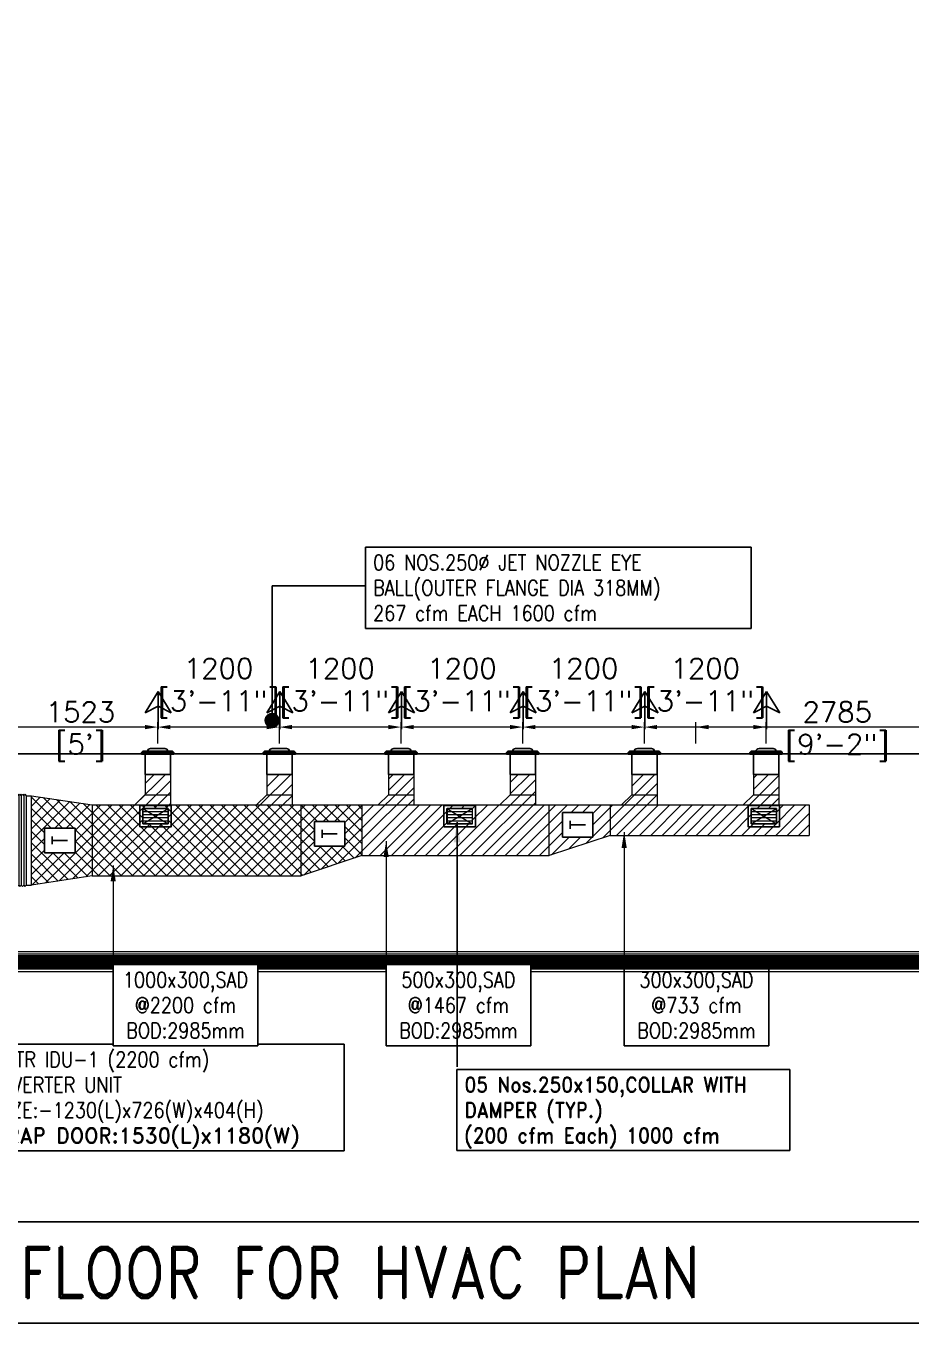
# Model space of a CAD drawing. Header units: millimetres. Extents: x -330573 to 5697, y 22061 to 198972.
# Drawn here: x -95121 to -86389, y 164887 to 177681 of the extents above; entities that cross this region are included whole.
import ezdxf

# ---------------------------------------------------------------- set-up
doc = ezdxf.new("R2010")
doc.units = ezdxf.units.MM
doc.linetypes.add('HIDDEN', pattern=[0.375, 0.25, -0.125])
for name, color, linetype, lineweight in [('MECH. EQUIPMENT', 8, 'Continuous', 0), ('VL-AC-ACCOUSTIC INSULATION', 32, 'Continuous', 25), ('VL-AC-DIM', 20, 'Continuous', 25), ('VL-AC-EQUIPMENT', 5, 'Continuous', 25), ('VL-AC-EQUIPMENT TEXT', 7, 'Continuous', 25), ('VL-AC-RAT', 1, 'Continuous', 5), ('VL-AC-SA', 6, 'Continuous', 5), ('VL-AC-SA_TEXT_50', 7, 'Continuous', 25), ('VL-AC-SAT', 72, 'Continuous', 25), ('VL-FC', 21, 'Continuous', 18)]:
    doc.layers.add(name, color=color, linetype=linetype, lineweight=lineweight)
doc.styles.add('50', font='arial.ttf', dxfattribs={"height": 75})
doc.styles.add('ROMANS', font='romans.shx', dxfattribs={"height": 200})
doc.styles.add('VOLTAS - ROMAND', font='romand.shx', dxfattribs={"width": 0.85})
doc.dimstyles.new('Dim50', dxfattribs={"dimtxt": 75, "dimasz": 75, "dimexe": 50, "dimexo": 50, "dimgap": 0.09, "dimtad": 0, "dimdec": 0, "dimzin": 0, "dimdsep": 46, "dimtxsty": '50', "dimblk": 'ARCHTICK', "dimcen": 0.09, "dimdle": 50, "dimclrd": 8, "dimclre": 8, "dimclrt": 2, "dimadec": 0, "dimazin": 0, "dimtfac": 1, "dimtdec": 0, "dimtofl": 0, "dimtmove": 0, "dimatfit": 3, "dimldrblk": 'DOT', "dimfxl": 1, "dimtolj": 1, "dimtzin": 0, "dimlwe": -1, "dimarcsym": 0})
doc.dimstyles.new('VL_DIM', dxfattribs={"dimscale": 1.25, "dimtxt": 200, "dimasz": 125, "dimexe": 50, "dimexo": 50, "dimgap": 50, "dimtad": 1, "dimdec": 0, "dimrnd": 1, "dimzin": 9, "dimdsep": 46, "dimtxsty": 'ROMANS', "dimcen": 0.09, "dimdle": 35, "dimclrd": 7, "dimclre": 7, "dimclrt": 7, "dimadec": 0, "dimazin": 0, "dimtfac": 1, "dimtdec": 0, "dimtmove": 2, "dimatfit": 3, "dimfxl": 1, "dimtolj": 1, "dimtzin": 0, "dimlwd": 15, "dimlwe": 15, "dimarcsym": 1})
doc.dimstyles.new('VOLTAS', dxfattribs={"dimscale": 100, "dimtxt": 2, "dimasz": 2, "dimexe": 0.5, "dimexo": 0.5, "dimgap": 0.5, "dimtad": 1, "dimdec": 0, "dimzin": 12, "dimdsep": 46, "dimtxsty": 'ROMANS', "dimcen": 10, "dimdle": 100, "dimclrd": 7, "dimclre": 7, "dimclrt": 7, "dimadec": 0, "dimazin": 0, "dimtfac": 1, "dimtdec": 0, "dimtmove": 1, "dimatfit": 3, "dimfxl": 0.18, "dimtolj": 1, "dimtzin": 0, "dimarcsym": 2})

# ---------------------------------------------------------------- blocks, each defined once
blk = doc.blocks.new('*U281')
at = {"color": 8}
for p, q in [((30, 66), (35241, 66)), ((30, 54), (35241, 54)), ((30, 42), (35241, 42)), ((30, 30), (35241, 30)), ((30, 18), (35241, 18)), ((30, 6), (35241, 6)), ((30, -6), (35241, -6)), ((30, -18), (35241, -18)), ((30, -30), (35241, -30)), ((30, -42), (35241, -42)), ((30, -54), (35241, -54))]:
    blk.add_line(p, q, dxfattribs=at)
for points in [[(5, 105), (5, -95), (35266, -95), (35266, 105)], [(30, 80), (30, -70), (35241, -70), (35241, 80)]]:
    blk.add_lwpolyline(points, close=True)
blk = doc.blocks.new('*D310')
at = {"layer": 'Defpoints', "color": 0, "transparency": 16777216}
for p in [(-88511, 170765), (-88511, 170554), (-85726, 170554)]:
    blk.add_point(p, dxfattribs=at)
at = {"layer": 'VL-AC-DIM', "color": 7, "lineweight": 15, "transparency": 16777216}
for p, q in [((-88511, 170604), (-88511, 170815)), ((-85726, 170604), (-85726, 170815)), ((-85851, 170765), (-88386, 170765))]:
    blk.add_line(p, q, dxfattribs=at)
at = {"layer": 'VL-AC-DIM', "color": 7, "transparency": 16777216}
for points in [[(-88386, 170786), (-88386, 170744), (-88511, 170765)], [(-85851, 170786), (-85851, 170744), (-85726, 170765)]]:
    blk.add_solid(points, dxfattribs=at)
at = {"layer": 'VL-AC-DIM', "color": 7, "transparency": 16777216, "char_height": 200, "attachment_point": 5, "style": 'ROMANS'}
for s, insert in [('\\A1;2785', (-87118, 170915)), ('\\A1;[9\'-2"]', (-87118, 170563))]:
    blk.add_mtext(s, dxfattribs=dict(at, insert=insert))
blk = doc.blocks.new('*D311')
at = {"layer": 'Defpoints', "color": 0, "transparency": 16777216}
for p in [(-89020, 170765), (-89020, 170554), (-87819, 170554)]:
    blk.add_point(p, dxfattribs=at)
at = {"layer": 'VL-AC-DIM', "color": 7, "lineweight": 15, "transparency": 16777216}
for p, q in [((-89020, 170604), (-89020, 170815)), ((-87819, 170604), (-87819, 170815)), ((-87944, 170765), (-88895, 170765))]:
    blk.add_line(p, q, dxfattribs=at)
at = {"layer": 'VL-AC-DIM', "color": 7, "transparency": 16777216}
for points in [[(-88895, 170786), (-88895, 170744), (-89020, 170765)], [(-87944, 170786), (-87944, 170744), (-87819, 170765)]]:
    blk.add_solid(points, dxfattribs=at)
at = {"layer": 'VL-AC-DIM', "color": 7, "transparency": 16777216, "char_height": 200, "attachment_point": 5, "style": 'ROMANS'}
for s, insert in [('\\A1;1200', (-88419, 171343)), ('\\A1;[3\'-11"]', (-88419, 170990))]:
    blk.add_mtext(s, dxfattribs=dict(at, insert=insert))
blk = doc.blocks.new('*D312')
at = {"layer": 'Defpoints', "color": 0, "transparency": 16777216}
for p in [(-90220, 170765), (-90220, 170554), (-89020, 170554)]:
    blk.add_point(p, dxfattribs=at)
at = {"layer": 'VL-AC-DIM', "color": 7, "lineweight": 15, "transparency": 16777216}
for p, q in [((-90220, 170604), (-90220, 170815)), ((-89020, 170604), (-89020, 170815)), ((-89145, 170765), (-90095, 170765))]:
    blk.add_line(p, q, dxfattribs=at)
at = {"layer": 'VL-AC-DIM', "color": 7, "transparency": 16777216}
for points in [[(-90095, 170786), (-90095, 170744), (-90220, 170765)], [(-89145, 170786), (-89145, 170744), (-89020, 170765)]]:
    blk.add_solid(points, dxfattribs=at)
at = {"layer": 'VL-AC-DIM', "color": 7, "transparency": 16777216, "char_height": 200, "attachment_point": 5, "style": 'ROMANS'}
for s, insert in [('\\A1;1200', (-89620, 171343)), ('\\A1;[3\'-11"]', (-89620, 170990))]:
    blk.add_mtext(s, dxfattribs=dict(at, insert=insert))
blk = doc.blocks.new('*D313')
at = {"layer": 'Defpoints', "color": 0, "transparency": 16777216}
for p in [(-91420, 170765), (-91420, 170554), (-90220, 170554)]:
    blk.add_point(p, dxfattribs=at)
at = {"layer": 'VL-AC-DIM', "color": 7, "lineweight": 15, "transparency": 16777216}
for p, q in [((-91420, 170604), (-91420, 170815)), ((-90220, 170604), (-90220, 170815)), ((-90345, 170765), (-91295, 170765))]:
    blk.add_line(p, q, dxfattribs=at)
at = {"layer": 'VL-AC-DIM', "color": 7, "transparency": 16777216}
for points in [[(-91295, 170786), (-91295, 170744), (-91420, 170765)], [(-90345, 170786), (-90345, 170744), (-90220, 170765)]]:
    blk.add_solid(points, dxfattribs=at)
at = {"layer": 'VL-AC-DIM', "color": 7, "transparency": 16777216, "char_height": 200, "attachment_point": 5, "style": 'ROMANS'}
for s, insert in [('\\A1;1200', (-90820, 171343)), ('\\A1;[3\'-11"]', (-90820, 170990))]:
    blk.add_mtext(s, dxfattribs=dict(at, insert=insert))
blk = doc.blocks.new('*D314')
at = {"layer": 'Defpoints', "color": 0, "transparency": 16777216}
for p in [(-95344, 170765), (-95344, 170554), (-93821, 170554)]:
    blk.add_point(p, dxfattribs=at)
at = {"layer": 'VL-AC-DIM', "color": 7, "lineweight": 15, "transparency": 16777216}
for p, q in [((-95344, 170604), (-95344, 170815)), ((-93821, 170604), (-93821, 170815)), ((-93946, 170765), (-95219, 170765))]:
    blk.add_line(p, q, dxfattribs=at)
at = {"layer": 'VL-AC-DIM', "color": 7, "transparency": 16777216}
for points in [[(-95219, 170786), (-95219, 170744), (-95344, 170765)], [(-93946, 170786), (-93946, 170744), (-93821, 170765)]]:
    blk.add_solid(points, dxfattribs=at)
at = {"layer": 'VL-AC-DIM', "color": 7, "transparency": 16777216, "char_height": 200, "attachment_point": 5, "style": 'ROMANS'}
for s, insert in [('\\A1;1523', (-94583, 170915)), ("\\A1;[5']", (-94583, 170563))]:
    blk.add_mtext(s, dxfattribs=dict(at, insert=insert))
blk = doc.blocks.new('VL SA JET NOZZEL')
at = {"layer": 'VL-AC-SAT'}
for p, q in [((4, 562, 0), (-125, 350, 0)), ((4, 562, 0), (4, 192, 0)), ((4, 192, 0), (4, 562, 0)), ((4, 562, 0), (134, 350, 0)), ((4, 562, 0), (4, 192, 0)), ((4, 192, 0), (4, 562, 0)), ((-125, 350, 0), (4, 419, 0)), ((134, 350, 0), (4, 419, 0)), ((0, 0), (-70, 0)), ((0, 0), (70, 0)), ((-160, -40), (-147, -25)), ((160, -40), (-160, -40)), ((160, -40), (147, -25))]:
    blk.add_line(p, q, dxfattribs=at)
for points in [[(-160, -40), (-160, -55), (160, -55), (160, -40)], [(147, -25), (-147, -25)]]:
    blk.add_lwpolyline(points, dxfattribs=at)
at = {"layer": 'VL-AC-SAT', "elevation": 0}
blk.add_lwpolyline([(125, -255), (125, -55), (-125, -55), (-125, -255)], close=True, dxfattribs=at)
at = {"layer": 'VL-AC-SAT'}
for centre, start, end in [((-64, -42), 97.9087, 155.9574), ((64, -42), 24.0426, 82.0913)]:
    blk.add_arc(centre, 42.9, start, end, dxfattribs=at)
blk = doc.blocks.new('VL 6 TR INVERTER UNIT')
at = {"layer": 'MECH. EQUIPMENT'}
for p, q in [((-97136, 27304), (-97104, 27304)), ((-97104, 27304), (-97104, 26424)), ((-97079, 27304), (-97079, 26424)), ((-97054, 27304), (-97054, 26424)), ((-97029, 27304), (-97029, 26424)), ((-97004, 27304), (-97004, 26424)), ((-96979, 27304), (-96979, 26424)), ((-97136, 26424), (-97104, 26424))]:
    blk.add_line(p, q, dxfattribs=at)
for points in [[(-97104, 27304), (-97092, 27319), (-97079, 27304)], [(-97079, 27304), (-97067, 27319), (-97054, 27304)], [(-97054, 27304), (-97042, 27319), (-97029, 27304)], [(-97029, 27304), (-97017, 27319), (-97004, 27304)], [(-97004, 27304), (-96992, 27319), (-96979, 27304)], [(-97104, 26424), (-97092, 26409), (-97079, 26424)], [(-97079, 26424), (-97067, 26409), (-97054, 26424)], [(-97054, 26424), (-97042, 26409), (-97029, 26424)], [(-97029, 26424), (-97017, 26409), (-97004, 26424)], [(-97004, 26424), (-96992, 26409), (-96979, 26424)]]:
    blk.add_lwpolyline(points, dxfattribs=at)
for centre in [(-97116, 27293), (-97116, 27191), (-97116, 27091), (-97116, 26991), (-97116, 26891), (-97116, 26791), (-97116, 26691), (-97116, 26591), (-97116, 26491), (-97116, 26431)]:
    blk.add_circle(centre, 1.45, dxfattribs=at)
at = {"layer": 'VL-AC-EQUIPMENT'}
for p, q in [((-97837, 27479), (-97837, 27529)), ((-97818, 27529), (-97837, 27529)), ((-97818, 27513), (-97820, 27513)), ((-97818, 27529), (-97818, 27513)), ((-97806, 27529), (-97806, 27513)), ((-97787, 27529), (-97806, 27529)), ((-97787, 27479), (-97787, 27529)), ((-97695, 27536), (-97714, 27536)), ((-97714, 27518), (-97714, 27536)), ((-97714, 27518), (-97695, 27518)), ((-97711, 27516), (-97711, 27518)), ((-97711, 27516), (-97697, 27516)), ((-97711, 27502), (-97711, 27516)), ((-97701, 27513), (-97703, 27513)), ((-97698, 27516), (-97698, 27518)), ((-97697, 27502), (-97697, 27516)), ((-97695, 27518), (-97695, 27536)), ((-97628, 27531), (-97628, 27557)), ((-97628, 27557), (-97599, 27557)), ((-97628, 27531), (-97599, 27531)), ((-97625, 27509), (-97625, 27526)), ((-97625, 27526), (-97602, 27526)), ((-97625, 27509), (-97602, 27509)), ((-97624, 27526), (-97624, 27531)), ((-97621, 27479), (-97621, 27509)), ((-97605, 27479), (-97605, 27509)), ((-97602, 27526), (-97602, 27531)), ((-97602, 27509), (-97602, 27526)), ((-97599, 27531), (-97599, 27557)), ((-97469, 27479), (-97468, 27512)), ((-97436, 27537), (-97468, 27537)), ((-97468, 27512), (-97468, 27537)), ((-97436, 27512), (-97468, 27512)), ((-97436, 27512), (-97436, 27537)), ((-97435, 27479), (-97436, 27512)), ((-97275, 27512), (-97308, 27512)), ((-97308, 27479), (-97308, 27512)), ((-97275, 27537), (-97307, 27537)), ((-97307, 27512), (-97307, 27537)), ((-97275, 27512), (-97275, 27537)), ((-97275, 27479), (-97275, 27512)), ((-97218, 27479), (-97218, 27529)), ((-97199, 27529), (-97218, 27529)), ((-97199, 27513), (-97201, 27513)), ((-97199, 27529), (-97199, 27513)), ((-97187, 27529), (-97187, 27513)), ((-97168, 27529), (-97187, 27529)), ((-97185, 27513), (-97187, 27513)), ((-97168, 27479), (-97168, 27529)), ((-97837, 27439), (-97862, 27439)), ((-97822, 27454), (-97822, 27479)), ((-97820, 27499), (-97804, 27499)), ((-97711, 27502), (-97697, 27502)), ((-97709, 27479), (-97709, 27502)), ((-97700, 27479), (-97700, 27502)), ((-97201, 27499), (-97185, 27499)), ((-97176, 27454), (-97176, 27479)), ((-97161, 27439), (-97136, 27439)), ((-97837, 26289), (-97862, 26289)), ((-97837, 26249), (-97837, 26199)), ((-97822, 26274), (-97822, 26249)), ((-97804, 26229), (-97820, 26229)), ((-97787, 26249), (-97787, 26199)), ((-97218, 26249), (-97218, 26199)), ((-97185, 26229), (-97201, 26229)), ((-97176, 26274), (-97176, 26249)), ((-97168, 26249), (-97168, 26199)), ((-97161, 26289), (-97136, 26289)), ((-97818, 26199), (-97837, 26199)), ((-97820, 26215), (-97818, 26215)), ((-97818, 26199), (-97818, 26215)), ((-97806, 26199), (-97806, 26215)), ((-97806, 26215), (-97804, 26215)), ((-97787, 26199), (-97806, 26199)), ((-97199, 26199), (-97218, 26199)), ((-97201, 26215), (-97199, 26215)), ((-97199, 26199), (-97199, 26215)), ((-97187, 26215), (-97185, 26215)), ((-97187, 26199), (-97187, 26215)), ((-97168, 26199), (-97187, 26199))]:
    blk.add_line(p, q, dxfattribs=at)
at = {"layer": 'VL-AC-EQUIPMENT', "flags": 128}
blk.add_lwpolyline([(-97862, 27479), (-97862, 27604, -0.414214), (-97837, 27629), (-97161, 27629, -0.414214), (-97136, 27604), (-97136, 27479)], format="xyb", dxfattribs=at)
for points in [[(-97136, 26249), (-97862, 26249), (-97862, 27479), (-97136, 27479)], [(-97161, 26274), (-97837, 26274), (-97837, 27454), (-97161, 27454)]]:
    blk.add_lwpolyline(points, close=True, dxfattribs=at)
at = {"layer": 'VL-AC-EQUIPMENT'}
for centre, start, end in [((-97820, 27506), 90, 270), ((-97804, 27506), 270, 90), ((-97201, 27506), 90, 270), ((-97185, 27506), 270, 90), ((-97820, 26222), 90, 270), ((-97804, 26222), 270, 90), ((-97201, 26222), 90, 270), ((-97185, 26222), 270, 90)]:
    blk.add_arc(centre, 7, start, end, dxfattribs=at)
blk = doc.blocks.new('*D316')
at = {"layer": 'Defpoints', "color": 0, "transparency": 16777216}
for p in [(-92621, 170765), (-92621, 170554), (-91420, 170554)]:
    blk.add_point(p, dxfattribs=at)
at = {"layer": 'VL-AC-DIM', "color": 7, "lineweight": 15, "transparency": 16777216}
for p, q in [((-92621, 170604), (-92621, 170815)), ((-91420, 170604), (-91420, 170815)), ((-91545, 170765), (-92496, 170765))]:
    blk.add_line(p, q, dxfattribs=at)
at = {"layer": 'VL-AC-DIM', "color": 7, "transparency": 16777216}
for points in [[(-92496, 170786), (-92496, 170744), (-92621, 170765)], [(-91545, 170786), (-91545, 170744), (-91420, 170765)]]:
    blk.add_solid(points, dxfattribs=at)
at = {"layer": 'VL-AC-DIM', "color": 7, "transparency": 16777216, "char_height": 200, "attachment_point": 5, "style": 'ROMANS'}
for s, insert in [('\\A1;1200', (-92021, 171343)), ('\\A1;[3\'-11"]', (-92021, 170990))]:
    blk.add_mtext(s, dxfattribs=dict(at, insert=insert))
blk = doc.blocks.new('*D317')
at = {"layer": 'Defpoints', "color": 0, "transparency": 16777216}
for p in [(-93821, 170765), (-93821, 170554), (-92621, 170554)]:
    blk.add_point(p, dxfattribs=at)
at = {"layer": 'VL-AC-DIM', "color": 7, "lineweight": 15, "transparency": 16777216}
for p, q in [((-93821, 170604), (-93821, 170815)), ((-92621, 170604), (-92621, 170815)), ((-92746, 170765), (-93696, 170765))]:
    blk.add_line(p, q, dxfattribs=at)
at = {"layer": 'VL-AC-DIM', "color": 7, "transparency": 16777216}
for points in [[(-93696, 170786), (-93696, 170744), (-93821, 170765)], [(-92746, 170786), (-92746, 170744), (-92621, 170765)]]:
    blk.add_solid(points, dxfattribs=at)
at = {"layer": 'VL-AC-DIM', "color": 7, "transparency": 16777216, "char_height": 200, "attachment_point": 5, "style": 'ROMANS'}
for s, insert in [('\\A1;1200', (-93221, 171343)), ('\\A1;[3\'-11"]', (-93221, 170990))]:
    blk.add_mtext(s, dxfattribs=dict(at, insert=insert))
blk = doc.blocks.new('*U127')
at = {"color": 252, "lineweight": 9}
for p, q in [((783227, 315136), (783227, 315386)), ((783257, 315136), (783257, 315386)), ((783287, 315136), (783287, 315386)), ((783317, 315136), (783317, 315386))]:
    blk.add_line(p, q, dxfattribs=at)
at = {"layer": 'VL-AC-SAT'}
blk.add_lwpolyline([(783167, 315106), (783377, 315106), (783377, 315416), (783167, 315416)], close=True, dxfattribs=at)
at = {"layer": 'VL-AC-SAT', "lineweight": 20}
blk.add_lwpolyline([(783197, 315136), (783347, 315136), (783347, 315386), (783197, 315386)], close=True, dxfattribs=at)

msp = doc.modelspace()

# ---------------------------------------------------------------- hatches: boundary and pattern name
at = {"layer": 'VL-AC-ACCOUSTIC INSULATION'}
h = msp.add_hatch(dxfattribs=at)
h.set_pattern_fill('ANSI31', color=8, scale=25)
h.set_pattern_definition([(45, (-1.31, 64006.3), (-56.1266, 56.1266), [])])
h.paths.add_polyline_path([(-93696.2, 170097.1), (-93946.2, 170097.1), (-94046.2, 169997.1), (-93696.2, 169997.1)])
h.paths.add_polyline_path([(-93696.2, 170299), (-93946.2, 170299), (-93946.2, 170097.1), (-93696.2, 170097.1)])
h.paths.add_polyline_path([(-92495.8, 170097.1), (-92745.8, 170097.1), (-92845.8, 169997.1), (-92495.8, 169997.1)])
h.paths.add_polyline_path([(-92495.8, 170299), (-92745.8, 170299), (-92745.8, 170097.1), (-92495.8, 170097.1)])
h.paths.add_polyline_path([(-91295.4, 170097.1), (-91545.4, 170097.1), (-91645.4, 169997.1), (-91295.4, 169997.1)])
h.paths.add_polyline_path([(-91295.4, 170299), (-91545.4, 170299), (-91545.4, 170097.1), (-91295.4, 170097.1)])
h.paths.add_polyline_path([(-89958.6, 169997.1), (-91805.9, 169997.1), (-91805.9, 169497.1), (-89958.6, 169497.1)])
h.paths.add_polyline_path([(-90717.6, 169811.8), (-90967.6, 169811.8), (-90967.6, 169961.8), (-90717.6, 169961.8)], flags=16)
h.paths.add_polyline_path([(-90095, 170097.1), (-90345, 170097.1), (-90445, 169997.1), (-90095, 169997.1)])
h.paths.add_polyline_path([(-90095, 170299), (-90345, 170299), (-90345, 170097.1), (-90095, 170097.1)])
h.paths.add_polyline_path([(-89358.6, 169997.1), (-89958.6, 169997.1), (-89958.6, 169497.1), (-89358.6, 169697.1)])
h.paths.add_polyline_path([(-87394.2, 169997.1), (-89358.6, 169997.1), (-89358.6, 169697.1), (-87394.2, 169697.1)])
h.paths.add_polyline_path([(-87967.6, 169961.8), (-87717.6, 169961.8), (-87717.6, 169811.8), (-87967.6, 169811.8)], flags=16)
h.paths.add_polyline_path([(-88894.6, 170097.1), (-89144.6, 170097.1), (-89244.6, 169997.1), (-88894.6, 169997.1)])
h.paths.add_polyline_path([(-88894.6, 170299), (-89144.6, 170299), (-89144.6, 170097.1), (-88894.6, 170097.1)])
h.paths.add_polyline_path([(-87694.2, 170097.1), (-87944.2, 170097.1), (-88044.2, 169997.1), (-87694.2, 169997.1)])
h.paths.add_polyline_path([(-87694.2, 170299), (-87944.2, 170299), (-87944.2, 170097.1), (-87694.2, 170097.1)])
at = {"layer": 'VL-AC-ACCOUSTIC INSULATION', "lineweight": -3}
h = msp.add_hatch(dxfattribs=at)
h.set_pattern_fill('ANSI37', color=256, scale=25)
h.set_pattern_definition([(45, (-1.31, 64006.3), (-56.1266, 56.1266), []), (135, (-1.31, 64006.3), (-56.1266, -56.1266), [])])
h.paths.add_polyline_path([(-94467.5, 169997.1), (-95067.5, 170087.1), (-95067.5, 169207.1), (-94467.5, 169297.1)])
h.paths.add_polyline_path([(-92405.9, 169997.1), (-94467.5, 169997.1), (-94467.5, 169297.1), (-92405.9, 169297.1)])
h.paths.add_polyline_path([(-93717.6, 169811.8), (-93967.6, 169811.8), (-93967.6, 169961.8), (-93717.6, 169961.8)], flags=16)
h.paths.add_polyline_path([(-91805.9, 169997.1), (-92405.9, 169997.1), (-92405.9, 169297.1), (-91805.9, 169497.1)])

# ---------------------------------------------------------------- linework, layer by layer
at = {"layer": 'VL-AC-SA', "ltscale": 150}
for p, q in [((-93967.6, 169961.8, 0), (-93717.6, 169811.8, 0)), ((-93967.6, 169811.8, 0), (-93717.6, 169961.8, 0)), ((-90967.6, 169961.8, 0), (-90717.6, 169811.8, 0)), ((-90967.6, 169811.8, 0), (-90717.6, 169961.8, 0)), ((-87967.6, 169961.8, 0), (-87717.6, 169811.8, 0)), ((-87967.6, 169811.8, 0), (-87717.6, 169961.8, 0))]:
    msp.add_line(p, q, dxfattribs=at)
at = {"layer": 'VL-AC-SA'}
for points in [[(-93946.2, 170299), (-93946.2, 170097.1)], [(-93696.2, 170299), (-93696.2, 169997.1)], [(-92745.8, 170299), (-92745.8, 170097.1)], [(-92495.8, 170299), (-92495.8, 169997.1)], [(-91545.4, 170299), (-91545.4, 170097.1)], [(-91295.4, 170299), (-91295.4, 169997.1)], [(-90345, 170299), (-90345, 170097.1)], [(-90095, 170299), (-90095, 169997.1)], [(-89144.6, 170299), (-89144.6, 170097.1)], [(-88894.6, 170299), (-88894.6, 169997.1)], [(-87944.2, 170299), (-87944.2, 170097.1)], [(-87694.2, 170299), (-87694.2, 169997.1)], [(-95117.5, 170087.1), (-95067.5, 170087.1)], [(-93946.2, 170097.1), (-94046.2, 169997.1)], [(-93946.2, 170097.1), (-93696.2, 170097.1)], [(-92745.8, 170097.1), (-92845.8, 169997.1)], [(-92745.8, 170097.1), (-92495.8, 170097.1)], [(-91545.4, 170097.1), (-91645.4, 169997.1)], [(-91545.4, 170097.1), (-91295.4, 170097.1)], [(-90345, 170097.1), (-90445, 169997.1)], [(-90345, 170097.1), (-90095, 170097.1)], [(-89144.6, 170097.1), (-89244.6, 169997.1)], [(-89144.6, 170097.1), (-88894.6, 170097.1)], [(-87944.2, 170097.1), (-88044.2, 169997.1)], [(-87944.2, 170097.1), (-87694.2, 170097.1)], [(-94467.5, 169997.1), (-87394.2, 169997.1)], [(-87394.2, 169997.1), (-87394.2, 169697.1)], [(-89358.6, 169697.1), (-87394.2, 169697.1)], [(-91805.9, 169497.1), (-89958.6, 169497.1)], [(-94467.5, 169297.1), (-92405.9, 169297.1)], [(-95117.5, 169207.1), (-95067.5, 169207.1)]]:
    msp.add_lwpolyline(points, dxfattribs=at)
for points in [[(-95067.5, 170087.1), (-94467.5, 169997.1), (-94467.5, 169297.1), (-95067.5, 169207.1)], [(-92405.9, 169997.1), (-91805.9, 169997.1), (-91805.9, 169497.1), (-92405.9, 169297.1)], [(-89958.6, 169997.1), (-89358.6, 169997.1), (-89358.6, 169697.1), (-89958.6, 169497.1)]]:
    msp.add_lwpolyline(points, close=True, dxfattribs=at)
at = {"layer": 'VL-AC-SA', "ltscale": 150, "elevation": 0}
for points in [[(-93967.6, 169961.8), (-93717.6, 169961.8), (-93717.6, 169811.8), (-93967.6, 169811.8)], [(-90967.6, 169961.8), (-90717.6, 169961.8), (-90717.6, 169811.8), (-90967.6, 169811.8)], [(-87967.6, 169961.8), (-87717.6, 169961.8), (-87717.6, 169811.8), (-87967.6, 169811.8)]]:
    msp.add_lwpolyline(points, close=True, dxfattribs=at)
at = {"layer": 'VL-FC', "const_width": 15}
msp.add_lwpolyline([(-74570.9, 171091.9), (-77200.7, 171091.9), (-77200.7, 170501.3), (-109889.9, 170501.3), (-109889.9, 171091.9), (-111960.9, 171091.9), (-111961.4, 190581.8), (-78805.9, 190581.8), (-78805.9, 188901.9)], dxfattribs=at)

# ---------------------------------------------------------------- block references
at = {"layer": 'VL-AC-EQUIPMENT'}
msp.add_blockref('VL 6 TR INVERTER UNIT', (1861.5, 142783.4), dxfattribs=at)
at = {"layer": 'VL-AC-SAT'}
for p in [(-93821.2, 170554), (-92620.8, 170554), (-91420.4, 170554), (-90220, 170554), (-89019.6, 170554), (-87819.2, 170554)]:
    msp.add_blockref('VL SA JET NOZZEL', p, dxfattribs=at)
at = {"layer": 'VL-AC-SAT', "linetype": 'HIDDEN', "lineweight": 0, "rotation": 270}
for p in [(-409103.2, 953159, 0), (-406103.2, 953159, 0), (-403103.2, 953159, 0)]:
    msp.add_blockref('*U127', p, dxfattribs=at)

# ---------------------------------------------------------------- texts
at = {"layer": 'VL-AC-EQUIPMENT TEXT', "insert": (-93738.4, 167086.6, 0), "char_height": 150, "width": 3363.279, "attachment_point": 5, "style": 'VOLTAS - ROMAND', "bg_fill": 19, "box_fill_scale": 1.5, "bg_fill_color": 256, "bg_fill_transparency": 0}
msp.add_mtext('\\pxql;6 TR IDU-1 (2200 cfm) \\PINVERTER UNIT \\PSIZE:-1230(L)x726(W)x404(H)\\P{\\W1;\\C7;TRAP DOOR:1530(L)x1180(W)}', dxfattribs=at)
at = {"layer": 'VL-AC-SA_TEXT_50', "attachment_point": 5, "style": 'VOLTAS - ROMAND', "bg_fill": 19, "box_fill_scale": 1.5, "bg_fill_color": 256, "bg_fill_transparency": 0}
for s, insert, char_height, width in [('300x300,SAD\\P@733 cfm\\PBOD:2985mm ', (-88506.2, 168022.5), 150, 1276.5), ('\\pxql;{\\W0.9;\\C7;05 Nos.250x150,COLLAR WITH\\PDAMPER (TYP.)\\P(200 cfm Each) 1000 cfm }', (-89227.6, 166962.8, 7444.7), 150, 3132.214), ('\\pxql;SECOND FLOOR FOR HVAC PLAN', (-92046.1, 165386.9), 500, 11417.128)]:
    msp.add_mtext(s, dxfattribs=dict(at, insert=insert, char_height=char_height, width=width))

# ---------------------------------------------------------------- dimensions: what is measured, and where the dimension line sits
at = {"layer": 'VL-AC-DIM'}
for base, p1, p2, picture, middle in [((-93821.2, 170765.2), (-92620.8, 170554), (-93821.2, 170554), '*D317', (-93221, 171192.6)), ((-92620.8, 170765.2), (-91420.4, 170554), (-92620.8, 170554), '*D316', (-92020.6, 171192.6)), ((-91420.4, 170765.2), (-90220, 170554), (-91420.4, 170554), '*D313', (-90820.2, 171192.6)), ((-90220, 170765.2), (-89019.6, 170554), (-90220, 170554), '*D312', (-89619.8, 171192.6)), ((-89019.6, 170765.2), (-87819.2, 170554), (-89019.6, 170554), '*D311', (-88419.4, 171192.6)), ((-95344.3, 170765.2), (-93821.2, 170554), (-95344.3, 170554), '*D314', (-94582.7, 170765.2)), ((-88510.5, 170765.2), (-85725.6, 170554), (-88510.5, 170554), '*D310', (-87118.1, 170765.2))]:
    dim = msp.add_linear_dim(base=base, p1=p1, p2=p2, dimstyle='VL_DIM', override={"dimscale": 1, "dimpost": '\\X'}, dxfattribs=at)
    dim.commit()
    dim.dimension.update_dxf_attribs({"geometry": picture, "text_midpoint": middle})

# ---------------------------------------------------------------- next in the draw order: block references
at = {"layer": 'VL-AC-RAT', "xscale": -1, "rotation": 180}
msp.add_blockref('*U281', (-110291.6, 168457.2, 0), dxfattribs=at)

# ---------------------------------------------------------------- next in the draw order: texts
at = {"layer": 'VL-AC-SA_TEXT_50', "insert": (-89868.5, 172138.6), "char_height": 150, "width": 3655.171, "attachment_point": 5, "style": 'VOLTAS - ROMAND', "bg_fill": 19, "box_fill_scale": 1.5, "bg_fill_color": 256, "bg_fill_transparency": 0}
msp.add_mtext('\\pxql;06 NOS.250∅ JET NOZZLE EYE BALL(OUTER FLANGE DIA 318MM)  \\P267 cfm EACH 1600 cfm ', dxfattribs=at)
at = {"layer": 'VL-AC-SA_TEXT_50', "char_height": 150, "width": 92.571, "attachment_point": 5, "rotation": 90, "style": 'VOLTAS - ROMAND', "bg_fill": 19, "box_fill_scale": 1.5, "bg_fill_color": 256, "bg_fill_transparency": 0}
for insert in [(-89677.5, 169800.7), (-92124.9, 169712.3), (-94786.5, 169647.1)]:
    msp.add_mtext('T', dxfattribs=dict(at, insert=insert))

# ---------------------------------------------------------------- next in the draw order: leaders
at = {"layer": 'VL-AC-SA_TEXT_50'}
msp.add_leader([(-89219.5, 169730), (-89219.5, 168422.2)], dimstyle='VL_DIM', override={"dimtad": 0, "dimclrd": 256}, dxfattribs=at)

# ---------------------------------------------------------------- next in the draw order: texts
at = {"layer": 'VL-AC-SA_TEXT_50', "char_height": 150, "width": 1276.5, "attachment_point": 5, "style": 'VOLTAS - ROMAND', "bg_fill": 19, "box_fill_scale": 1.5, "bg_fill_color": 256, "bg_fill_transparency": 0}
for s, insert in [('1000x300,SAD\\P@2200 cfm\\PBOD:2985mm ', (-93546.8, 168022.5)), ('500x300,SAD\\P@1467 cfm\\PBOD:2985mm ', (-90854.7, 168022.5))]:
    msp.add_mtext(s, dxfattribs=dict(at, insert=insert))

# ---------------------------------------------------------------- next in the draw order: leaders
at = {"layer": 'VL-AC-EQUIPMENT TEXT', "color": 7, "ltscale": 0.5}
msp.add_leader([(-92693.3, 170830.9), (-92693.3, 172157.4), (-91780.7, 172157.4)], dimstyle='Dim50', override={"dimasz": 150, "dimclrd": 7}, dxfattribs=at)

# ---------------------------------------------------------------- next in the draw order: leaders
at = {"layer": 'VL-AC-SA_TEXT_50'}
for points, dimstyle, override in [([(-90867.8, 169828.4, 0), (-90867.8, 167415.2, 0)], 'VOLTAS', {"dimtad": 0}), ([(-91567.9, 169639.6), (-91567.9, 168422.2)], 'VL_DIM', {"dimtad": 0, "dimclrd": 256}), ([(-94260, 169398.5), (-94260, 168422.2)], 'VL_DIM', {"dimtad": 0, "dimclrd": 256})]:
    msp.add_leader(points, dimstyle=dimstyle, override=override, dxfattribs=at)

doc.saveas('drawing.dxf')
